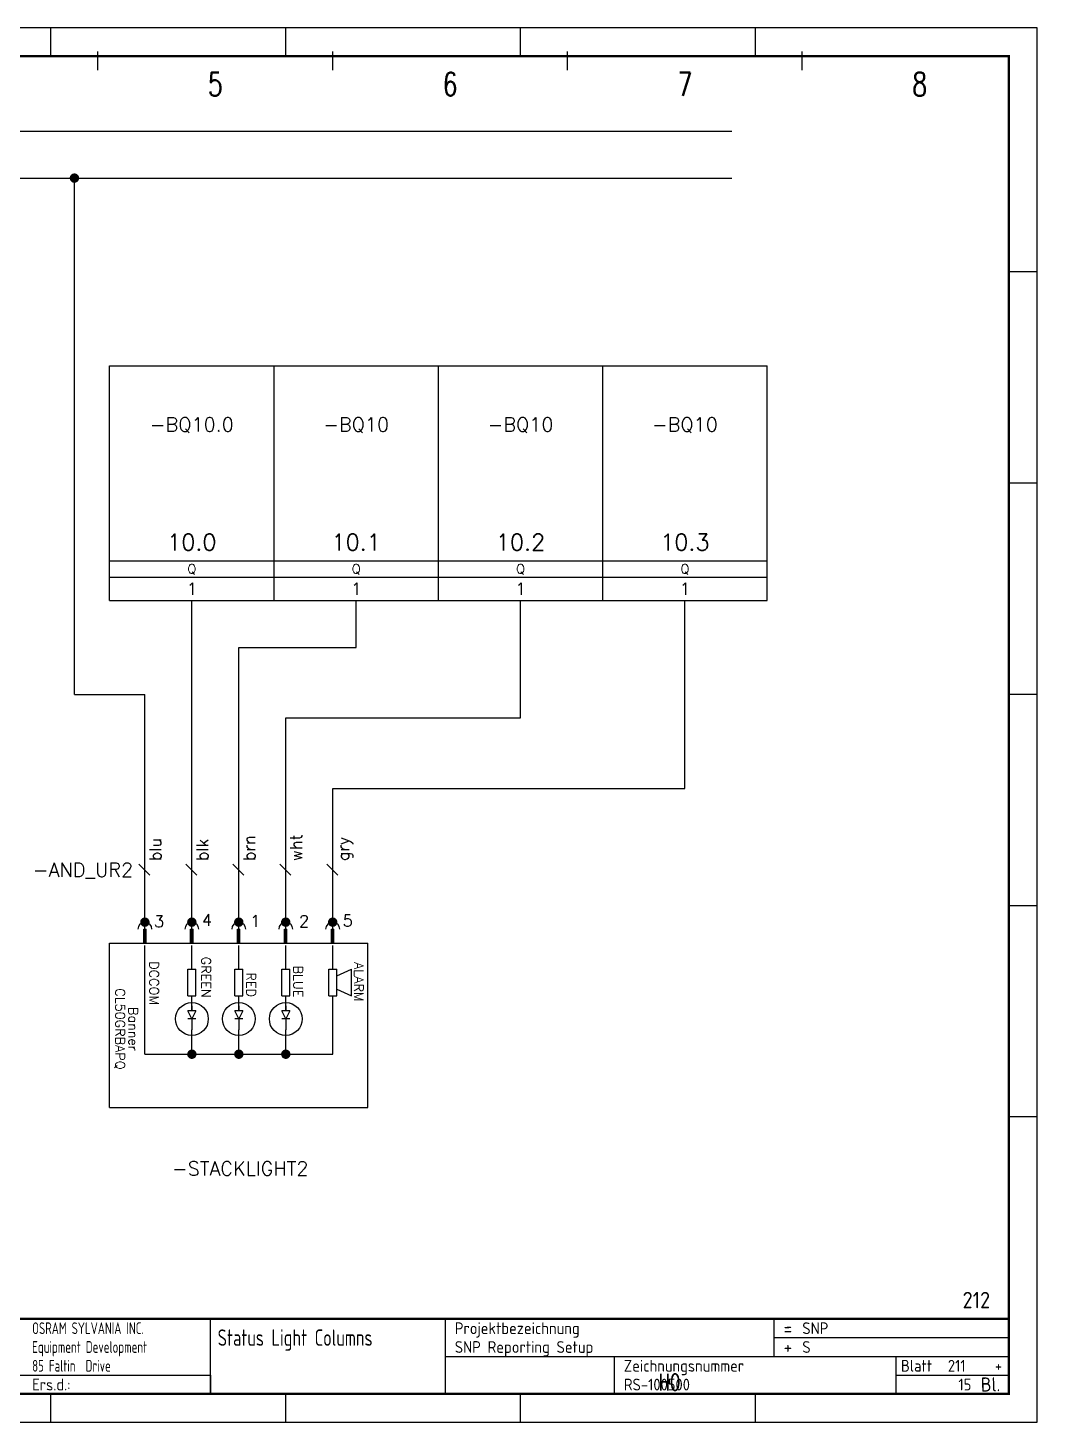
# Model space of a CAD drawing. Extents: x 0 to 420, y 0 to 297.
# Drawn here: x 205.1 to 420, y 0 to 297 of the extents above; entities that cross this region are included whole.
import ezdxf
from ezdxf.enums import TextEntityAlignment as Align

# ---------------------------------------------------------------- set-up
doc = ezdxf.new("R2010")
doc.units = 0
doc.header["$LTSCALE"] = 25
doc.layers.get('0').update_dxf_attribs({"linetype": 'CONTINUOUS'})
for name, color, linetype in [('ECS_LEV_LINE', 7, 'CONTINUOUS'), ('ECS_LEV_PG_FRAME', 7, 'CONTINUOUS'), ('ECS_LEV_PG_LADDER', 7, 'CONTINUOUS'), ('ECS_LEV_PH_DATA', 7, 'CONTINUOUS'), ('ECS_LEV_PH_LOGO', 7, 'CONTINUOUS'), ('ECS_LEV_SYM', 7, 'CONTINUOUS'), ('ECS_LEV_SYM_CPOINT', 7, 'CONTINUOUS'), ('ECS_LEV_SYM_DEVID', 7, 'CONTINUOUS'), ('ECS_LEV_SYM_GEO_SCM', 7, 'CONTINUOUS'), ('ECS_LEV_SYM_TEXT', 7, 'CONTINUOUS'), ('ECS_LEV_SYMCR', 7, 'CONTINUOUS'), ('ECS_LXV_TEXT', 7, 'CONTINUOUS')]:
    doc.layers.add(name, color=color, linetype=linetype)
doc.styles.add('ISOCP', font='ISOCP.SHX', dxfattribs={"oblique": 0.017453, "height": 1})
doc.styles.add('ROMANS', font='ROMANS.SHX', dxfattribs={"oblique": 0.017453})
doc.styles.get("Standard").update_dxf_attribs({"font": 'romans.shx'})

# ---------------------------------------------------------------- blocks, each defined once
blk = doc.blocks.new('__TEXT_')
blk = doc.blocks.new('__PHTEXT_')
blk = doc.blocks.new('sylvania')
at = {"layer": 'ECS_LXV_TEXT', "color": 7, "linetype": 'Continuous'}
ref = blk.add_blockref('__TEXT_', (0, 0), dxfattribs=at)
ref.add_attrib('ECS_T_TEXT_0.0', 'H0', dxfattribs={"color": 7, "linetype": 'Continuous', "height": 3.5, "style": 'ROMANS', "width": 0.725}).set_placement((204, 8.5), align=Align.MIDDLE_RIGHT)
blk = doc.blocks.new('SEDLHL_BANN_EZCOLUMN_CL50GRBAPQ')
at = {"color": 7}
for centre in [(20.62, -9.99), (20.62, -19.99), (20.62, -29.99)]:
    blk.add_circle(centre, 3.5, dxfattribs=at)
at = {"layer": 'ECS_LEV_SYM_GEO_SCM', "color": 0, "linetype": 'Continuous', "ltscale": 0.3}
for p, q in [((39.5, 7.5), (4.5, 7.5)), ((4.5, -47.5), (4.5, 7.5)), ((39.5, -47.5), (39.5, 7.5)), ((1.5, -0.25), (1.5, 0.25)), ((4.5, 0.25), (1.5, 0.25)), ((4.5, 0), (1.5, 0)), ((4.5, -0.25), (1.5, -0.25)), ((4.5, -9.75), (1.5, -9.75)), ((1.5, -10.25), (1.5, -9.75)), ((4.5, -10), (1.5, -10)), ((4.5, -10.25), (1.5, -10.25)), ((4.5, -10.25), (4.5, -9.75)), ((1.5, -20.25), (1.5, -19.75)), ((4.5, -19.75), (1.5, -19.75)), ((4.5, -20), (1.5, -20)), ((4.5, -20.25), (1.5, -20.25)), ((4.5, -20.25), (4.5, -19.75)), ((4.5, -29.75), (1.5, -29.75)), ((1.5, -30.25), (1.5, -29.75)), ((4.5, -30), (1.5, -30)), ((4.5, -30.25), (1.5, -30.25)), ((4.5, -30.25), (4.5, -29.75)), ((4.5, -39.75), (1.5, -39.75)), ((1.5, -40.25), (1.5, -39.75)), ((4.5, -40), (1.5, -40)), ((4.5, -40.25), (1.5, -40.25)), ((4.5, -40.25), (4.5, -39.75)), ((39.5, -47.5), (4.5, -47.5))]:
    blk.add_line(p, q, dxfattribs=at)
at = {"layer": 'ECS_LEV_SYM_GEO_SCM', "color": 0, "linetype": 'Continuous'}
for p, q in [((11.43, 0.85), (10, 4.03)), ((15.67, 4.03), (10, 4.03)), ((14.24, 0.85), (15.67, 4.03)), ((10, 0), (5, 0)), ((15.67, 0.85), (10, 0.85)), ((10, -0.85), (10, 0.85)), ((15.67, -0.85), (15.67, 0.85)), ((28.13, 0), (15.67, 0)), ((28.13, -19.99), (28.13, 0)), ((15.67, -0.85), (10, -0.85)), ((10, -10), (5, -10)), ((15.67, -9.15), (10, -9.15)), ((10, -10.85), (10, -9.15)), ((15.67, -10.85), (10, -10.85)), ((15.67, -10.85), (15.67, -9.15)), ((18.9, -10), (15.67, -10)), ((17.81, -9.99), (18.9, -9.99)), ((18.9, -9.13), (18.9, -10.84)), ((18.9, -9.13), (20.62, -9.99)), ((20.62, -9.99), (18.9, -10.84)), ((20.62, -9.13), (20.62, -10.84)), ((20.62, -9.99), (22.97, -9.99)), ((28.13, -9.99), (22.97, -9.99)), ((10, -20), (5, -20)), ((15.67, -19.15), (10, -19.15)), ((10, -20.85), (10, -19.15)), ((15.67, -20.85), (15.67, -19.15)), ((18.9, -20), (15.67, -20)), ((17.81, -19.99), (18.9, -19.99)), ((18.9, -19.13), (18.9, -20.84)), ((18.9, -19.13), (20.62, -19.99)), ((20.62, -19.99), (18.9, -20.84)), ((20.62, -19.13), (20.62, -20.84)), ((20.62, -19.99), (22.97, -19.99)), ((28.13, -19.99), (22.97, -19.99)), ((28.13, -29.99), (28.13, -19.99)), ((15.67, -20.85), (10, -20.85)), ((15.67, -29.15), (10, -29.15)), ((10, -30.85), (10, -29.15)), ((15.67, -30.85), (15.67, -29.15)), ((18.9, -29.13), (20.62, -29.99)), ((18.9, -29.13), (18.9, -30.84)), ((20.62, -29.13), (20.62, -30.84)), ((10, -30), (5, -30)), ((15.67, -30.85), (10, -30.85)), ((18.9, -30), (15.67, -30)), ((17.81, -29.99), (18.9, -29.99)), ((20.62, -29.99), (18.9, -30.84)), ((20.62, -29.99), (22.97, -29.99)), ((28.13, -29.99), (22.97, -29.99)), ((28.13, -40), (28.13, -29.99)), ((28.13, -40), (5, -40))]:
    blk.add_line(p, q, dxfattribs=at)
for points in [[(20.27, -11.7, 0, 0, 0), (20.96, -12.39, 0.514, 0, 0), (21.65, -13.07, 0, 0, 0)], [(20.96, -11.01, 0, 0, 0), (21.65, -11.7, 0.514, 0, 0), (22.33, -12.39, 0, 0, 0)], [(20.96, -21.01, 0, 0, 0), (21.65, -21.7, 0.514, 0, 0), (22.33, -22.39, 0, 0, 0)], [(20.27, -21.7, 0, 0, 0), (20.96, -22.39, 0.514, 0, 0), (21.65, -23.07, 0, 0, 0)], [(20.27, -31.7, 0, 0, 0), (20.96, -32.39, 0.514, 0, 0), (21.65, -33.07, 0, 0, 0)], [(20.96, -31.01, 0, 0, 0), (21.65, -31.7, 0.514, 0, 0), (22.33, -32.39, 0, 0, 0)]]:
    blk.add_lwpolyline(points, format="xyseb", dxfattribs=at)
at = {"layer": 'ECS_LEV_SYM_GEO_SCM', "color": 0, "linetype": 'Continuous', "const_width": 1}
for points in [[(28.13, -10.49, 1), (28.13, -9.49, 1)], [(28.13, -20.49, 1), (28.13, -19.49, 1)], [(28.13, -30.49, 1), (28.13, -29.49, 1)]]:
    blk.add_lwpolyline(points, format="xyb", close=True, dxfattribs=at)
at = {"layer": 'ECS_LEV_SYM_GEO_SCM', "color": 0, "linetype": 'Continuous', "ltscale": 0.3}
for centre in [(1.5, 0), (1.5, -10), (1.5, -20), (1.5, -30), (1.5, -40)]:
    blk.add_arc(centre, 1.5, 90, 270, dxfattribs=at)
at = {"layer": 'ECS_LEV_SYM_CPOINT', "color": 7, "linetype": 'Continuous', "style": 'ROMANS'}
for tag, p in [('ECS_T_CPOINT_004', (-1.59, 3.22)), ('ECS_T_CPOINT_001', (-1.49, -16.48)), ('ECS_T_CPOINT_003', (-1.71, -26.78)), ('ECS_T_CPOINT_002', (-1.42, -36.98))]:
    blk.add_attdef(tag, text='', height=2.5, dxfattribs=at).set_placement(p, align=Align.MIDDLE_LEFT)
at = {"layer": 'ECS_LEV_SYM_CPOINT', "color": 0, "linetype": 'Continuous'}
blk.add_attdef('ECS_T_CPOINT_005', text='', height=2.5, dxfattribs=at).set_placement((-0.19, -6.09), align=Align.MIDDLE_CENTER)
at = {"layer": 'ECS_LEV_SYM_DEVID', "color": 7, "linetype": 'Continuous'}
for tag, p in [('ECS_T_DEVID_3', (47.7, -16.44)), ('ECS_T_DEVID_2', (47.7, -20.64)), ('ECS_T_DEVID_1', (47.7, -24.84))]:
    blk.add_attdef(tag, text='', height=3, dxfattribs=at).set_placement(p, align=Align.MIDDLE_RIGHT)
at = {"layer": 'ECS_LEV_SYM_TEXT', "color": 7, "linetype": 'Continuous', "style": 'ROMANS'}
for tag, p in [('ECS_T_TEXT_4.0', (12.71, 5.58)), ('ECS_T_TEXT_6.0', (12.64, -7.38)), ('ECS_T_TEXT_2.0', (13.32, -17.38)), ('ECS_T_TEXT_1.0', (11.74, -26.97)), ('ECS_T_TEXT_5.0', (12.99, -38.04))]:
    blk.add_attdef(tag, text='', height=2, dxfattribs=at).set_placement(p, align=Align.MIDDLE_CENTER)
at = {"layer": 'ECS_LEV_SYM_TEXT', "color": 7, "linetype": 'Continuous'}
for tag, p in [('ECS_T_TEXT_3.1', (22.75, -42.47)), ('ECS_T_TEXT_3.2', (22.75, -45.27))]:
    blk.add_attdef(tag, text='', height=2, dxfattribs=at).set_placement(p, align=Align.MIDDLE_CENTER)
at = {"layer": 'ECS_LEV_SYMCR', "color": 7, "linetype": 'Continuous'}
for tag, p in [('ECS_T_CRC_TEXT_P', (47.7, -29.04)), ('ECS_T_CRC_TEXT_N', (47.7, -33.24))]:
    blk.add_attdef(tag, text='', height=2.5, dxfattribs=at).set_placement(p, align=Align.MIDDLE_RIGHT)
blk = doc.blocks.new('SEDLHL_WKABELE')
at = {"color": 0, "linetype": 'Continuous'}
blk.add_line((-1.24, 1.28), (1.1, -1.05), dxfattribs=at)
at = {"layer": 'ECS_LEV_SYM_CPOINT', "linetype": 'Continuous', "style": 'ROMANS'}
blk.add_attdef('ECS_T_CPOINT_001', text='', height=2.6, rotation=89.99849, dxfattribs=at).set_placement((1, 2), align=Align.TOP_LEFT)
at = {"layer": 'ECS_LEV_SYM_DEVID', "linetype": 'Continuous', "style": 'ROMANS'}
for tag, p in [('ECS_T_DEVID_3', (-2.471, 8.501)), ('ECS_T_DEVID_2', (-2.471, 4.301)), ('ECS_T_DEVID_1', (-2.471, 0.101))]:
    blk.add_attdef(tag, text='', height=3, dxfattribs=at).set_placement(p, align=Align.MIDDLE_RIGHT)
at = {"layer": 'ECS_LEV_SYMCR', "color": 0, "linetype": 'Continuous', "style": 'ROMANS'}
for tag, p in [('ECS_T_CRC_TEXT_P', (-2.471, -3.649)), ('ECS_T_CRC_TEXT_N', (-2.471, -7.399))]:
    blk.add_attdef(tag, text='', height=2.5, dxfattribs=at).set_placement(p, align=Align.MIDDLE_RIGHT)
blk = doc.blocks.new('SEDLHL_1_SPSA')
at = {"layer": 'ECS_LEV_SYM_GEO_SCM', "color": 0, "linetype": 'Continuous'}
for p, q in [((-17.5, -45), (-17.5, 0)), ((-17.5, 0), (0, 0)), ((0, 0), (17.5, 0)), ((17.5, -45), (17.5, 0)), ((-17.5, -41.5), (17.5, -41.5)), ((-17.5, -45), (17.5, -45)), ((-17.5, -50), (-17.5, -45)), ((17.5, -50), (17.5, -45)), ((-17.5, -50), (17.5, -50)), ((0, -55), (0, -50))]:
    blk.add_line(p, q, dxfattribs=at)
at = {"layer": 'ECS_LEV_SYM_CPOINT', "linetype": 'Continuous', "style": 'ROMANS'}
blk.add_attdef('ECS_T_CPOINT_001', text='', height=2.5, dxfattribs=at).set_placement((0, -47.5), align=Align.MIDDLE_CENTER)
at = {"layer": 'ECS_LEV_SYM_DEVID', "linetype": 'Continuous', "style": 'ROMANS'}
for tag, p in [('ECS_T_DEVID_3', (0, -2.7)), ('ECS_T_DEVID_2', (0, -7.6)), ('ECS_T_DEVID_1', (0, -12.5))]:
    blk.add_attdef(tag, text='', height=3.5, dxfattribs=at).set_placement(p, align=Align.MIDDLE_CENTER)
at = {"layer": 'ECS_LEV_SYM_TEXT', "linetype": 'Continuous', "style": 'ROMANS'}
for tag, height, p in [('ECS_T_TEXT_2.0', 2.5, (0, -21.5)), ('ECS_T_TEXT_1.0', 2, (0, -43.25))]:
    blk.add_attdef(tag, text='', height=height, dxfattribs=at).set_placement(p, align=Align.MIDDLE_CENTER)
blk.add_attdef('ECS_T_TEXT_3.0', text='', height=3.5, dxfattribs=at).set_placement((0, -35.8), align=Align.TOP_CENTER)
at = {"layer": 'ECS_LEV_SYMCR', "color": 0, "linetype": 'Continuous', "style": 'ROMANS'}
for tag, p in [('ECS_T_CRC_TEXT_P', (0, -16.5)), ('ECS_T_CRC_TEXT_N', (0, -20.5))]:
    blk.add_attdef(tag, text='', height=2.5, dxfattribs=at).set_placement(p, align=Align.MIDDLE_CENTER)
blk = doc.blocks.new('SOSRAMF_CP')
at = {"layer": 'ECS_LEV_SYM_GEO_SCM', "color": 0, "linetype": 'Continuous', "const_width": 1}
blk.add_lwpolyline([(-0.5, 0, 1), (0.5, 0, 1)], format="xyb", close=True, dxfattribs=at)
at = {"layer": 'ECS_LEV_SYM_CPOINT', "linetype": 'Continuous', "style": 'ROMANS'}
blk.add_attdef('ECS_T_CPOINT_001', text='', height=2.6, dxfattribs=at).set_placement((0, 0), align=Align.MIDDLE_CENTER)
at = {"layer": 'ECS_LEV_SYM_DEVID', "linetype": 'Continuous'}
for tag in ['ECS_T_DEVID_3', 'ECS_T_DEVID_2', 'ECS_T_DEVID_1']:
    blk.add_attdef(tag, (0, 0), '', height=1, dxfattribs=at)

msp = doc.modelspace()

# ---------------------------------------------------------------- linework, layer by layer
at = {"layer": 'ECS_LEV_LINE'}
for p, q in [((50, 275), (355, 275)), ((215, 155), (215, 265)), ((240, 106.5), (240, 170)), ((275, 165), (275, 170)), ((310, 150), (310, 170)), ((345, 135), (345, 170)), ((250, 106.5), (250, 165)), ((250, 165), (275, 165)), ((260, 106.5), (260, 150)), ((260, 150), (310, 150)), ((270, 106.5), (270, 135)), ((270, 135), (345, 135)), ((240, 105), (240, 106.5)), ((250, 105), (250, 106.5)), ((260, 105), (260, 106.5)), ((270, 105), (270, 106.5))]:
    msp.add_line(p, q, dxfattribs=at)
at = {"layer": 'ECS_LEV_LINE', "linetype": 'Continuous'}
for p, q in [((50, 265), (215, 265)), ((215, 265), (355, 265)), ((215, 155), (230, 155)), ((230, 106.5), (230, 155)), ((230, 105), (230, 106.5))]:
    msp.add_line(p, q, dxfattribs=at)
at = {"layer": 'ECS_LEV_PG_FRAME', "color": 7, "linetype": 'Continuous'}
for p, q in [((420, 297), (0, 297)), ((420, 0), (420, 297)), ((0, 0), (420, 0))]:
    msp.add_line(p, q, dxfattribs=at)
at = {"layer": 'ECS_LEV_PG_LADDER', "linetype": 'Continuous'}
for p, q in [((220, 288), (220, 292)), ((270, 288), (270, 292)), ((320, 288), (320, 292)), ((370, 288), (370, 292))]:
    msp.add_line(p, q, dxfattribs=at)
at = {"layer": 'ECS_LEV_PH_DATA', "color": 7, "linetype": 'Continuous'}
for p, q in [((420, 297), (0, 297)), ((420, 297), (0, 297)), ((420, 0), (420, 297)), ((420, 0), (420, 297)), ((0, 0), (420, 0)), ((0, 0), (420, 0))]:
    msp.add_line(p, q, dxfattribs=at)
at = {"layer": 'ECS_LEV_PH_DATA', "linetype": 'Continuous'}
for p, q in [((210, 291), (210, 297)), ((260, 291), (260, 297)), ((310, 291), (310, 297)), ((360, 291), (360, 297))]:
    msp.add_line(p, q, dxfattribs=at)
at = {"layer": 'ECS_LEV_PH_DATA', "color": 7}
for p, q in [((420, 245), (414, 245)), ((420, 200), (414, 200)), ((420, 155), (414, 155)), ((420, 110), (414, 110)), ((420, 65), (414, 65)), ((244, 6), (244, 22)), ((294, 6), (294, 22)), ((364, 14), (364, 22)), ((364, 18), (414, 18)), ((294, 14), (414, 14)), ((330, 6), (330, 14)), ((390, 6), (390, 14)), ((6, 10), (244, 10)), ((244, 10), (244, 6)), ((390, 10), (414, 10)), ((210, 0), (210, 6)), ((260, 0), (260, 6)), ((310, 0), (310, 6)), ((360, 0), (360, 6))]:
    msp.add_line(p, q, dxfattribs=at)
at = {"layer": 'ECS_LEV_PH_DATA', "color": 7, "const_width": 0.5}
msp.add_lwpolyline([(414, 291), (6, 291), (6, 6), (414, 6)], close=True, dxfattribs=at)
msp.add_lwpolyline([(6, 22), (414, 22)], dxfattribs=at)

# ---------------------------------------------------------------- block references
at = {"layer": 'ECS_LEV_PG_LADDER', "linetype": 'Continuous'}
ref = msp.add_blockref('__TEXT_', (0, 292), dxfattribs=at)
ref.add_attrib('?', '5', dxfattribs={"linetype": 'Continuous', "height": 5, "style": 'ROMANS', "width": 0.725}).set_placement((245, 285), align=Align.MIDDLE_CENTER)
ref = msp.add_blockref('__TEXT_', (0, 292), dxfattribs=at)
ref.add_attrib('?', '6', dxfattribs={"linetype": 'Continuous', "height": 5, "style": 'ROMANS', "width": 0.725}).set_placement((295, 285), align=Align.MIDDLE_CENTER)
ref = msp.add_blockref('__TEXT_', (0, 292), dxfattribs=at)
ref.add_attrib('?', '7', dxfattribs={"linetype": 'Continuous', "height": 5, "style": 'ROMANS', "width": 0.725}).set_placement((345, 285), align=Align.MIDDLE_CENTER)
ref = msp.add_blockref('__TEXT_', (0, 292), dxfattribs=at)
ref.add_attrib('?', '8', dxfattribs={"linetype": 'Continuous', "height": 5, "style": 'ROMANS', "width": 0.725}).set_placement((395, 285), align=Align.MIDDLE_CENTER)
at = {"layer": 'ECS_LEV_PH_DATA', "linetype": 'Continuous'}
ref = msp.add_blockref('__PHTEXT_', (0, 0), dxfattribs=at)
ref.add_attrib('?NEXTPGNO_0.0', '212', dxfattribs={"height": 3.5, "style": 'ISOCP'}).set_placement((410, 26), align=Align.MIDDLE_RIGHT)
ref = msp.add_blockref('__PHTEXT_', (0, 0), dxfattribs=at)
ref.add_attrib('?ADDR01_0.0', 'OSRAM SYLVANIA INC.', dxfattribs={"height": 2.5, "style": 'ISOCP', "width": 0.75}).set_placement((206, 20), align=Align.MIDDLE_LEFT)
ref = msp.add_blockref('__TEXT_', (0, 0), dxfattribs=at)
ref.add_attrib('ECS_T_TEXT_0.0', 'Projektbezeichnung', dxfattribs={"linetype": 'Continuous', "height": 2.5, "style": 'ISOCP'}).set_placement((296, 20), align=Align.MIDDLE_LEFT)
ref = msp.add_blockref('__PHTEXT_', (0, 0), dxfattribs=at)
ref.add_attrib('?INSTALL_0.0', 'SNP', dxfattribs={"height": 2.5, "style": 'ISOCP'}).set_placement((370, 20), align=Align.MIDDLE_LEFT)
ref = msp.add_blockref('__PHTEXT_', (0, 0), dxfattribs=at)
ref.add_attrib('?PGDESCR01_0.0', 'Status Light Columns', dxfattribs={"height": 3.5, "style": 'ISOCP', "width": 0.8}).set_placement((245.5, 18), align=Align.MIDDLE_LEFT)
ref = msp.add_blockref('__TEXT_', (0, 0), dxfattribs=at)
ref.add_attrib('ECS_T_TEXT_0.0', '=', dxfattribs={"linetype": 'Continuous', "height": 3, "rotation": 1, "style": 'ISOCP'}).set_placement((366, 20), align=Align.MIDDLE_LEFT)
ref = msp.add_blockref('__PHTEXT_', (0, 0), dxfattribs=at)
ref.add_attrib('?ADDR02_0.0', 'Equipment Development', dxfattribs={"height": 2.5, "style": 'ISOCP', "width": 0.75}).set_placement((206, 16), align=Align.MIDDLE_LEFT)
ref = msp.add_blockref('__PHTEXT_', (0, 0), dxfattribs=at)
ref.add_attrib('?TITLE01_0.0', 'SNP Reporting Setup', dxfattribs={"height": 2.5, "style": 'ISOCP'}).set_placement((296, 16), align=Align.MIDDLE_LEFT)
ref = msp.add_blockref('__TEXT_', (0, 0), dxfattribs=at)
ref.add_attrib('ECS_T_TEXT_0.0', '+', dxfattribs={"linetype": 'Continuous', "height": 3, "rotation": 1, "style": 'ISOCP'}).set_placement((366, 16), align=Align.MIDDLE_LEFT)
ref = msp.add_blockref('__PHTEXT_', (0, 0), dxfattribs=at)
ref.add_attrib('?LOCATION_0.0', 'S', dxfattribs={"height": 2.5, "style": 'ISOCP'}).set_placement((370, 16), align=Align.MIDDLE_LEFT)
ref = msp.add_blockref('__PHTEXT_', (0, 0), dxfattribs=at)
ref.add_attrib('?ADDR03_0.0', '85 Faltin  Drive ', dxfattribs={"height": 2.5, "style": 'ISOCP', "width": 0.75}).set_placement((206, 12), align=Align.MIDDLE_LEFT)
ref = msp.add_blockref('__TEXT_', (0, 0), dxfattribs=at)
ref.add_attrib('ECS_T_TEXT_0.0', 'Zeichnungsnummer', dxfattribs={"linetype": 'Continuous', "height": 2.5, "style": 'ISOCP'}).set_placement((332, 12), align=Align.MIDDLE_LEFT)
ref = msp.add_blockref('__TEXT_', (0, 0), dxfattribs=at)
ref.add_attrib('ECS_T_TEXT_0.0', 'Blatt', dxfattribs={"linetype": 'Continuous', "height": 2.5, "style": 'ISOCP'}).set_placement((391, 12), align=Align.MIDDLE_LEFT)
ref = msp.add_blockref('__PHTEXT_', (0, 0), dxfattribs=at)
ref.add_attrib('?PAGE_0.0', '211', dxfattribs={"height": 2.5, "style": 'ISOCP'}).set_placement((401, 12), align=Align.MIDDLE_LEFT)
ref = msp.add_blockref('__PHTEXT_', (0, 0), dxfattribs=at)
ref.add_attrib('?NEXTPGFL_0.0', '+', dxfattribs={"height": 2.5, "style": 'ISOCP'}).set_placement((411, 12), align=Align.MIDDLE_LEFT)
ref = msp.add_blockref('__TEXT_', (0, 0), dxfattribs=at)
ref.add_attrib('ECS_T_TEXT_0.0', 'Ers.d.:', dxfattribs={"linetype": 'Continuous', "height": 2.5, "style": 'ISOCP'}).set_placement((206, 8), align=Align.MIDDLE_LEFT)
ref = msp.add_blockref('__PHTEXT_', (0, 0), dxfattribs=at)
ref.add_attrib('?TITLE03_0.0', 'RS-100500', dxfattribs={"height": 2.5, "style": 'ISOCP'}).set_placement((332, 8), align=Align.MIDDLE_LEFT)
ref = msp.add_blockref('__PHTEXT_', (0, 0), dxfattribs=at)
ref.add_attrib('?INPGNO_0.0', '15', dxfattribs={"height": 2.5, "style": 'ISOCP'}).set_placement((406, 8), align=Align.MIDDLE_RIGHT)
ref = msp.add_blockref('__TEXT_', (0, 0), dxfattribs=at)
ref.add_attrib('ECS_T_TEXT_0.0', 'Bl.', dxfattribs={"linetype": 'Continuous', "height": 3, "rotation": 1, "style": 'ISOCP'}).set_placement((408, 8), align=Align.MIDDLE_LEFT)
at = {"layer": 'ECS_LEV_PH_LOGO'}
msp.add_blockref('sylvania', (140, 0), dxfattribs=at)
at = {"layer": 'ECS_LEV_SYM', "color": 7}
for p in [(215, 265), (240, 106.5), (250, 106.5), (260, 106.5), (270, 106.5)]:
    msp.add_blockref('SOSRAMF_CP', p, dxfattribs=at)
at = {"layer": 'ECS_LEV_SYM'}
ref = msp.add_blockref('SEDLHL_1_SPSA', (240, 225), dxfattribs=at)
ref.add_attrib('ECS_T_TEXT_3.0', '10.0', dxfattribs={"layer": 'ECS_LEV_SYM_TEXT', "linetype": 'Continuous', "height": 3.5, "style": 'ROMANS'}).set_placement((240, 189.2), align=Align.TOP_CENTER)
ref.add_attrib('ECS_T_TEXT_1.0', 'Q', dxfattribs={"layer": 'ECS_LEV_SYM_TEXT', "linetype": 'Continuous', "height": 2, "style": 'ROMANS'}).set_placement((240, 181.75), align=Align.MIDDLE_CENTER)
ref.add_attrib('ECS_T_CPOINT_001', '1', dxfattribs={"layer": 'ECS_LEV_SYM_CPOINT', "linetype": 'Continuous', "height": 2.6}).set_placement((240, 177.5), align=Align.MIDDLE_CENTER)
ref.add_attrib('ECS_T_DEVID_1', '-BQ10.0', dxfattribs={"layer": 'ECS_LEV_SYM_DEVID', "linetype": 'Continuous', "height": 3}).set_placement((240, 212.5), align=Align.MIDDLE_CENTER)
ref = msp.add_blockref('SEDLHL_1_SPSA', (275, 225), dxfattribs=at)
ref.add_attrib('ECS_T_TEXT_3.0', '10.1', dxfattribs={"layer": 'ECS_LEV_SYM_TEXT', "linetype": 'Continuous', "height": 3.5, "style": 'ROMANS'}).set_placement((275, 189.2), align=Align.TOP_CENTER)
ref.add_attrib('ECS_T_TEXT_1.0', 'Q', dxfattribs={"layer": 'ECS_LEV_SYM_TEXT', "linetype": 'Continuous', "height": 2, "style": 'ROMANS'}).set_placement((275, 181.75), align=Align.MIDDLE_CENTER)
ref.add_attrib('ECS_T_CPOINT_001', '1', dxfattribs={"layer": 'ECS_LEV_SYM_CPOINT', "linetype": 'Continuous', "height": 2.6}).set_placement((275, 177.5), align=Align.MIDDLE_CENTER)
ref.add_attrib('ECS_T_DEVID_1', '-BQ10', dxfattribs={"layer": 'ECS_LEV_SYM_DEVID', "linetype": 'Continuous', "height": 3}).set_placement((275, 212.5), align=Align.MIDDLE_CENTER)
ref = msp.add_blockref('SEDLHL_1_SPSA', (310, 225), dxfattribs=at)
ref.add_attrib('ECS_T_TEXT_3.0', '10.2', dxfattribs={"layer": 'ECS_LEV_SYM_TEXT', "linetype": 'Continuous', "height": 3.5, "style": 'ROMANS'}).set_placement((310, 189.2), align=Align.TOP_CENTER)
ref.add_attrib('ECS_T_TEXT_1.0', 'Q', dxfattribs={"layer": 'ECS_LEV_SYM_TEXT', "linetype": 'Continuous', "height": 2, "style": 'ROMANS'}).set_placement((310, 181.75), align=Align.MIDDLE_CENTER)
ref.add_attrib('ECS_T_CPOINT_001', '1', dxfattribs={"layer": 'ECS_LEV_SYM_CPOINT', "linetype": 'Continuous', "height": 2.6}).set_placement((310, 177.5), align=Align.MIDDLE_CENTER)
ref.add_attrib('ECS_T_DEVID_1', '-BQ10', dxfattribs={"layer": 'ECS_LEV_SYM_DEVID', "linetype": 'Continuous', "height": 3}).set_placement((310, 212.5), align=Align.MIDDLE_CENTER)
ref = msp.add_blockref('SEDLHL_1_SPSA', (345, 225), dxfattribs=at)
ref.add_attrib('ECS_T_TEXT_3.0', '10.3', dxfattribs={"layer": 'ECS_LEV_SYM_TEXT', "linetype": 'Continuous', "height": 3.5, "style": 'ROMANS'}).set_placement((345, 189.2), align=Align.TOP_CENTER)
ref.add_attrib('ECS_T_TEXT_1.0', 'Q', dxfattribs={"layer": 'ECS_LEV_SYM_TEXT', "linetype": 'Continuous', "height": 2, "style": 'ROMANS'}).set_placement((345, 181.75), align=Align.MIDDLE_CENTER)
ref.add_attrib('ECS_T_CPOINT_001', '1', dxfattribs={"layer": 'ECS_LEV_SYM_CPOINT', "linetype": 'Continuous', "height": 2.6}).set_placement((345, 177.5), align=Align.MIDDLE_CENTER)
ref.add_attrib('ECS_T_DEVID_1', '-BQ10', dxfattribs={"layer": 'ECS_LEV_SYM_DEVID', "linetype": 'Continuous', "height": 3}).set_placement((345, 212.5), align=Align.MIDDLE_CENTER)
ref = msp.add_blockref('SEDLHL_WKABELE', (259.97, 117.55), dxfattribs=at)
ref.add_attrib('ECS_T_CPOINT_001', 'wht', dxfattribs={"layer": 'ECS_LEV_SYM_CPOINT', "linetype": 'Continuous', "height": 2.5, "rotation": 90}).set_placement((260.97, 119.55), align=Align.TOP_LEFT)
ref = msp.add_blockref('SEDLHL_WKABELE', (229.97, 117.55), dxfattribs=at)
ref.add_attrib('ECS_T_DEVID_1', '-AND_UR2', dxfattribs={"layer": 'ECS_LEV_SYM_DEVID', "linetype": 'Continuous', "height": 3}).set_placement((227.5, 117.65), align=Align.MIDDLE_RIGHT)
ref.add_attrib('ECS_T_CPOINT_001', 'blu', dxfattribs={"layer": 'ECS_LEV_SYM_CPOINT', "linetype": 'Continuous', "height": 2.5, "rotation": 90}).set_placement((230.97, 119.55), align=Align.TOP_LEFT)
ref = msp.add_blockref('SEDLHL_WKABELE', (239.97, 117.55), dxfattribs=at)
ref.add_attrib('ECS_T_CPOINT_001', 'blk', dxfattribs={"layer": 'ECS_LEV_SYM_CPOINT', "linetype": 'Continuous', "height": 2.5, "rotation": 90}).set_placement((240.97, 119.55), align=Align.TOP_LEFT)
ref = msp.add_blockref('SEDLHL_WKABELE', (249.97, 117.55), dxfattribs=at)
ref.add_attrib('ECS_T_CPOINT_001', 'brn', dxfattribs={"layer": 'ECS_LEV_SYM_CPOINT', "linetype": 'Continuous', "height": 2.5, "rotation": 90}).set_placement((250.97, 119.55), align=Align.TOP_LEFT)
ref = msp.add_blockref('SEDLHL_WKABELE', (269.97, 117.55), dxfattribs=at)
ref.add_attrib('ECS_T_CPOINT_001', 'gry', dxfattribs={"layer": 'ECS_LEV_SYM_CPOINT', "linetype": 'Continuous', "height": 2.5, "rotation": 90}).set_placement((270.97, 119.55), align=Align.TOP_LEFT)
ref = msp.add_blockref('SEDLHL_BANN_EZCOLUMN_CL50GRBAPQ', (270, 106.5), dxfattribs=dict(at, rotation=270))
ref.add_attrib('ECS_T_TEXT_6.0', 'BLUE', dxfattribs={"layer": 'ECS_LEV_SYM_TEXT', "color": 7, "linetype": 'Continuous', "height": 2, "rotation": 270, "style": 'ROMANS'}).set_placement((262.62, 93.86), align=Align.MIDDLE_CENTER)
ref.add_attrib('ECS_T_TEXT_5.0', 'DCCOM', dxfattribs={"layer": 'ECS_LEV_SYM_TEXT', "color": 7, "linetype": 'Continuous', "height": 2, "rotation": 270, "style": 'ROMANS'}).set_placement((231.96, 93.51), align=Align.MIDDLE_CENTER)
ref.add_attrib('ECS_T_TEXT_4.0', 'ALARM', dxfattribs={"layer": 'ECS_LEV_SYM_TEXT', "color": 7, "linetype": 'Continuous', "height": 2, "rotation": 270, "style": 'ROMANS'}).set_placement((275.58, 93.79), align=Align.MIDDLE_CENTER)
ref.add_attrib('ECS_T_TEXT_3.1', 'Banner', dxfattribs={"layer": 'ECS_LEV_SYM_TEXT', "linetype": 'Continuous', "height": 2, "rotation": 270}).set_placement((227.53, 83.75), align=Align.MIDDLE_CENTER)
ref.add_attrib('ECS_T_TEXT_3.2', 'CL50GRBAPQ', dxfattribs={"layer": 'ECS_LEV_SYM_TEXT', "linetype": 'Continuous', "height": 2, "rotation": 270}).set_placement((224.73, 83.75), align=Align.MIDDLE_CENTER)
ref.add_attrib('ECS_T_TEXT_2.0', 'RED', dxfattribs={"layer": 'ECS_LEV_SYM_TEXT', "color": 7, "linetype": 'Continuous', "height": 2, "rotation": 270, "style": 'ROMANS'}).set_placement((252.62, 93.18), align=Align.MIDDLE_CENTER)
ref.add_attrib('ECS_T_TEXT_1.0', 'GREEN', dxfattribs={"layer": 'ECS_LEV_SYM_TEXT', "color": 7, "linetype": 'Continuous', "height": 2, "rotation": 270, "style": 'ROMANS'}).set_placement((243.03, 94.76), align=Align.MIDDLE_CENTER)
ref.add_attrib('ECS_T_CPOINT_005', '2', dxfattribs={"layer": 'ECS_LEV_SYM_CPOINT', "color": 0, "linetype": 'Continuous', "height": 2.5}).set_placement((263.91, 106.69), align=Align.MIDDLE_CENTER)
ref.add_attrib('ECS_T_CPOINT_004', '5', dxfattribs={"layer": 'ECS_LEV_SYM_CPOINT', "color": 7, "linetype": 'Continuous', "height": 2.5}).set_placement((273.21, 108.09), align=Align.TOP_CENTER)
ref.add_attrib('ECS_T_CPOINT_003', '4', dxfattribs={"layer": 'ECS_LEV_SYM_CPOINT', "color": 7, "linetype": 'Continuous', "height": 2.5}).set_placement((243.22, 108.21), align=Align.TOP_CENTER)
ref.add_attrib('ECS_T_CPOINT_002', '3', dxfattribs={"layer": 'ECS_LEV_SYM_CPOINT', "color": 7, "linetype": 'Continuous', "height": 2.5}).set_placement((233.02, 107.92), align=Align.TOP_CENTER)
ref.add_attrib('ECS_T_CPOINT_001', '1', dxfattribs={"layer": 'ECS_LEV_SYM_CPOINT', "color": 7, "linetype": 'Continuous', "height": 2.5}).set_placement((253.52, 107.99), align=Align.TOP_CENTER)
ref.add_attrib('ECS_T_DEVID_1', '-STACKLIGHT2', dxfattribs={"layer": 'ECS_LEV_SYM_DEVID', "color": 7, "linetype": 'Continuous', "height": 3}).set_placement((250.3, 52.53), align=Align.CENTER)
at = {"layer": 'ECS_LEV_SYM', "color": 7, "linetype": 'Continuous'}
msp.add_blockref('SOSRAMF_CP', (230, 106.5), dxfattribs=at)

doc.saveas('drawing.dxf')
